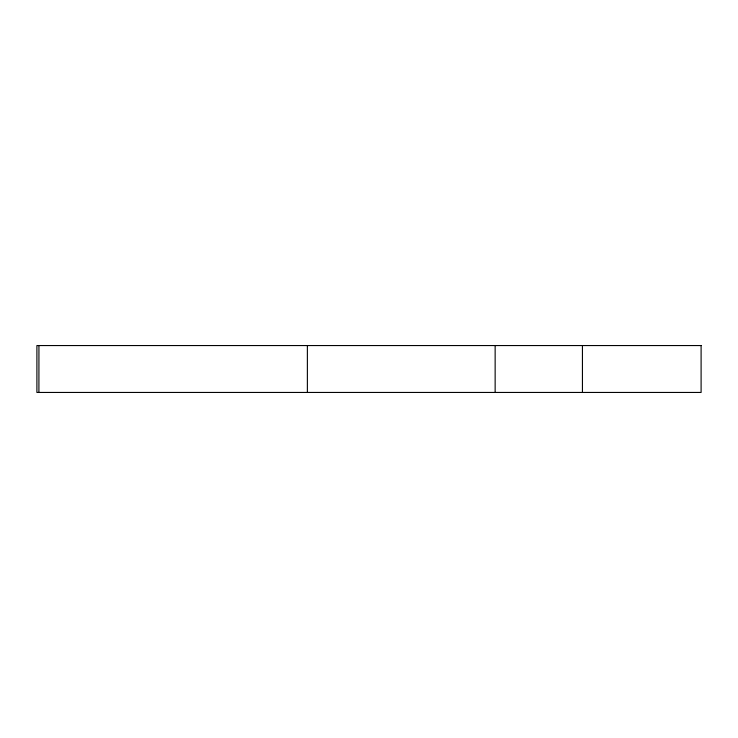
<?xml version="1.0" encoding="UTF-8"?>
<svg xmlns="http://www.w3.org/2000/svg" width="738" height="738" viewBox="0 0 738 738"><rect width="100%" height="100%" fill="white"/><g stroke="black" fill="none" stroke-linecap="round" stroke-linejoin="round"><path stroke-width="1.11" d="M582.439 345.55L582.439 392.45M495.143 345.55L495.143 392.45M307.377 345.55L307.377 392.45M38.939 345.55L38.911 392.45M701.1 345.55L36.9 345.55L36.9 392.45L701.1 392.45L701.1 345.55"/></g></svg>
